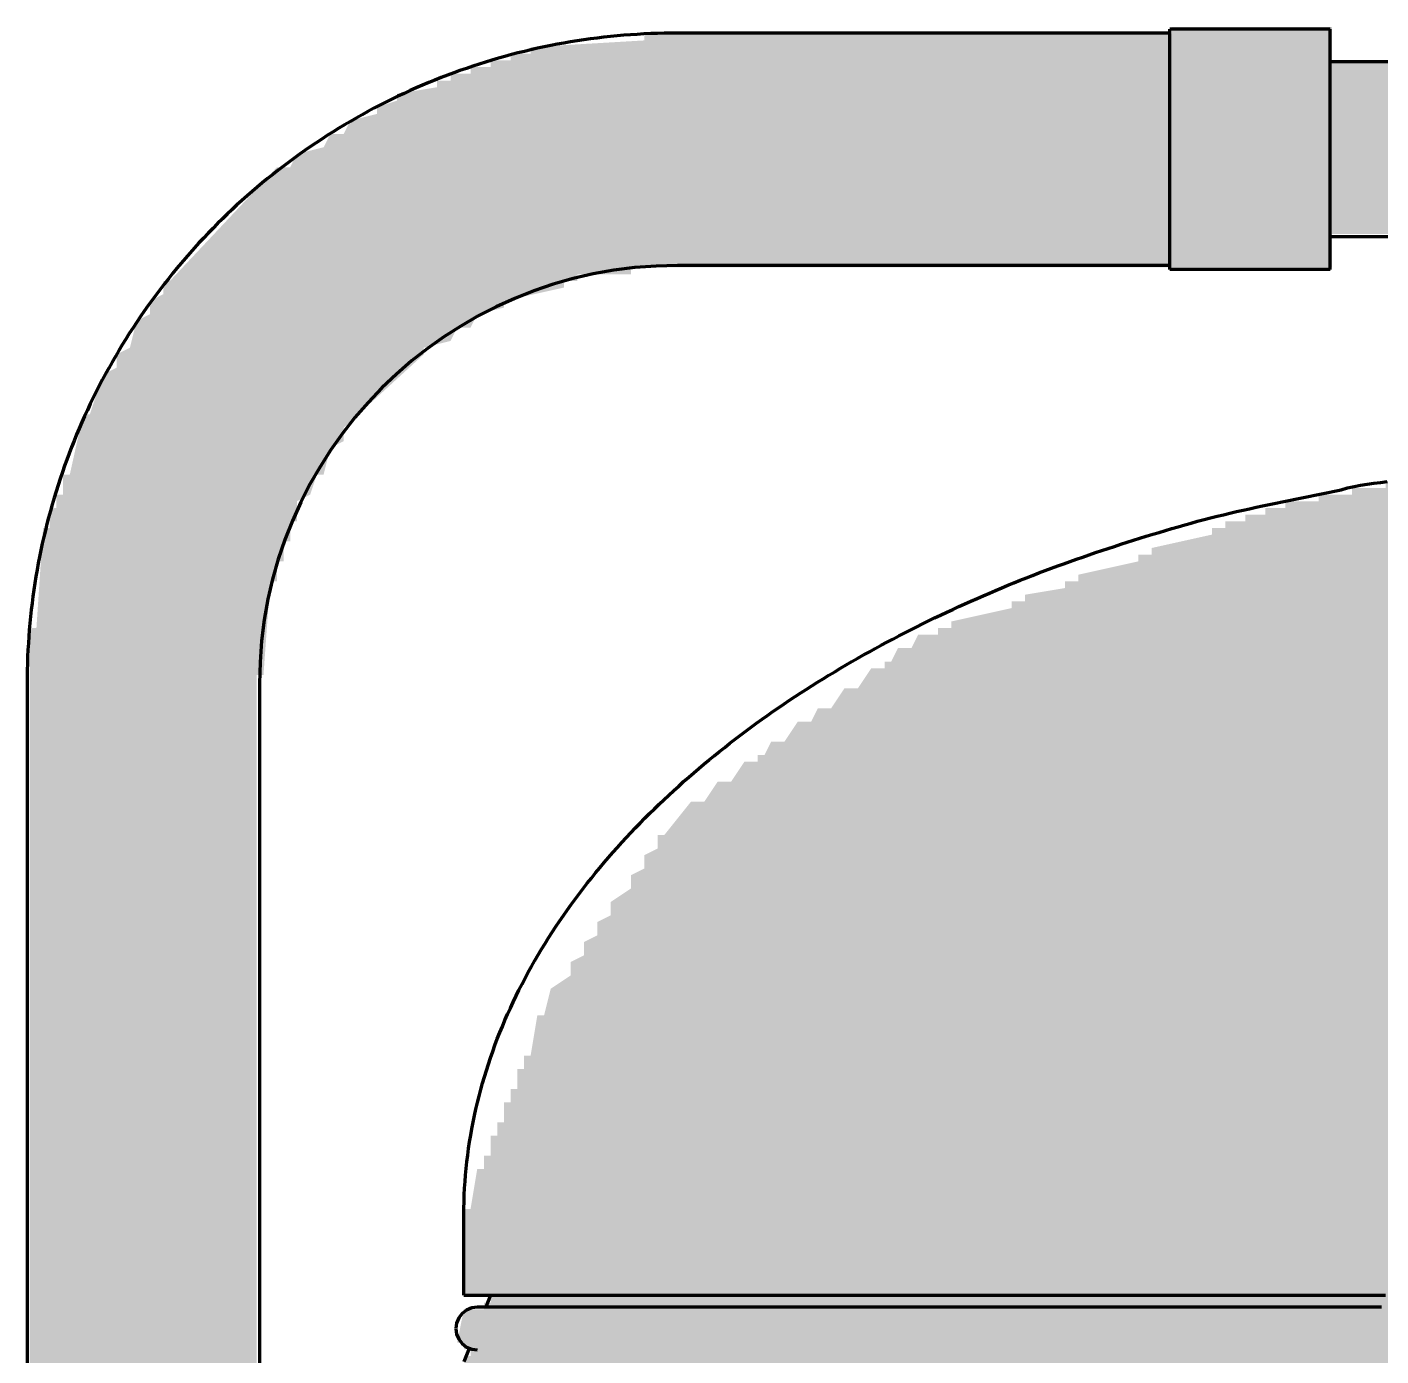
# Model space of a CAD drawing. Header units: millimetres. Extents: x 0 to 2208, y 0 to 420.
# Drawn here: x 1982.06 to 2002.33, y 325.5 to 345.4 of the extents above; entities that cross this region are included whole.
import ezdxf

# ---------------------------------------------------------------- set-up
doc = ezdxf.new("R2010")
doc.units = ezdxf.units.MM
doc.layers.add('01-VISIBLE', color=7, linetype='CONTINUOUS', lineweight=70)
doc.layers.add('13-GRAFICA', color=30, linetype='CONTINUOUS', lineweight=18)

msp = doc.modelspace()

# ---------------------------------------------------------------- hatches: boundary and pattern name
at = {"layer": '13-GRAFICA', "true_color": 0x202020}
h = msp.add_hatch(color=7, dxfattribs=at)
h.dxf.hatch_style = 1
h.paths.add_polyline_path([(1982.098, 323), (1982.098, 336.4), (1982.198, 336.4), (1982.298, 337.9), (1982.398, 337.9), (1982.398, 338.2), (1982.498, 338.2), (1982.498, 338.4), (1982.598, 338.4), (1982.598, 338.7), (1982.698, 338.7), (1982.898, 339.6), (1982.998, 339.6), (1983.198, 340.2), (1983.398, 340.3), (1983.398, 340.5), (1983.598, 340.6), (1983.698, 341), (1983.898, 341.1), (1983.898, 341.3), (1984.098, 341.4), (1984.098, 341.6), (1984.198, 341.6), (1985.798, 343.3), (1985.998, 343.3), (1986.098, 343.5), (1986.498, 343.6), (1986.598, 343.8), (1986.798, 343.8), (1986.898, 344), (1987.298, 344.1), (1987.298, 344.2), (1987.598, 344.3), (1987.598, 344.4), (1988.198, 344.5), (1988.198, 344.6), (1988.398, 344.6), (1988.398, 344.7), (1988.698, 344.7), (1988.698, 344.8), (1988.998, 344.8), (1988.998, 344.9), (1989.298, 344.9), (1989.298, 345), (1989.598, 345), (1989.598, 345.1), (1991.298, 345.2), (1991.298, 345.3), (1999.198, 345.3), (1999.198, 341.8), (1991.098, 341.8), (1991.098, 341.7), (1990.298, 341.7), (1990.298, 341.6), (1990.098, 341.6), (1990.098, 341.5), (1989.198, 341.3), (1989.198, 341.2), (1988.798, 341.1), (1988.698, 340.9), (1988.498, 340.9), (1988.398, 340.7), (1987.998, 340.6), (1987.998, 340.5), (1986.798, 339.4), (1986.798, 339.2), (1986.598, 339.1), (1986.498, 338.7), (1986.398, 338.7), (1986.298, 338.4), (1986.098, 338.3), (1986.098, 338), (1985.998, 338), (1985.998, 337.7), (1985.898, 337.7), (1985.898, 337.4), (1985.798, 337.4), (1985.798, 337.1), (1985.698, 337.1), (1985.598, 335.7), (1985.498, 335.7), (1985.498, 323)])
at = {"layer": '13-GRAFICA', "true_color": 0xcba23e}
h = msp.add_hatch(color=7, dxfattribs=at)
h.dxf.hatch_style = 1
h.paths.add_polyline_path([(1999.198, 341.8), (1999.198, 345.4), (2001.598, 345.4), (2001.598, 341.8)])
h = msp.add_hatch(color=7, dxfattribs=at)
h.dxf.hatch_style = 1
h.paths.add_polyline_path([(2001.598, 344.9), (2003.298, 344.9), (2003.298, 344.6), (2003.198, 344.6), (2003.198, 343.1), (2003.298, 343.1), (2003.298, 342.7), (2003.398, 342.7), (2003.398, 342.4), (2003.498, 342.4), (2003.498, 342.3), (2001.598, 342.3)])
at = {"layer": '13-GRAFICA', "true_color": 0xb21820}
h = msp.add_hatch(color=7, dxfattribs=at)
h.dxf.hatch_style = 1
h.paths.add_polyline_path([(1988.598, 326.4), (1988.598, 327.7), (1988.698, 327.7), (1988.798, 328.3), (1988.898, 328.3), (1988.898, 328.5), (1988.998, 328.5), (1988.998, 328.8), (1989.098, 328.8), (1989.098, 329), (1989.198, 329), (1989.198, 329.3), (1989.298, 329.3), (1989.298, 329.5), (1989.398, 329.5), (1989.398, 329.8), (1989.498, 329.8), (1989.498, 330), (1989.598, 330), (1989.698, 330.6), (1989.798, 330.6), (1989.898, 331), (1990.198, 331.2), (1990.198, 331.4), (1990.398, 331.5), (1990.398, 331.7), (1990.598, 331.8), (1990.598, 332), (1990.798, 332.1), (1990.798, 332.3), (1991.098, 332.5), (1991.098, 332.7), (1991.298, 332.8), (1991.298, 333), (1991.498, 333.1), (1991.498, 333.3), (1991.598, 333.3), (1991.998, 333.8), (1992.198, 333.8), (1992.398, 334.1), (1992.598, 334.1), (1992.798, 334.4), (1992.998, 334.4), (1992.998, 334.5), (1993.098, 334.5), (1993.198, 334.7), (1993.398, 334.7), (1993.598, 335), (1993.798, 335), (1993.898, 335.2), (1994.098, 335.2), (1994.298, 335.5), (1994.498, 335.5), (1994.698, 335.8), (1994.898, 335.8), (1994.898, 335.9), (1994.998, 335.9), (1995.098, 336.1), (1995.298, 336.1), (1995.398, 336.3), (1995.698, 336.3), (1995.698, 336.4), (1995.898, 336.4), (1995.898, 336.5), (1996.798, 336.7), (1996.798, 336.8), (1996.998, 336.8), (1996.998, 336.9), (1997.598, 337), (1997.598, 337.1), (1997.798, 337.1), (1997.798, 337.2), (1998.698, 337.4), (1998.698, 337.5), (1998.898, 337.5), (1998.898, 337.6), (1999.798, 337.8), (1999.798, 337.9), (1999.998, 337.9), (1999.998, 338), (2000.298, 338), (2000.298, 338.1), (2000.598, 338.1), (2000.598, 338.2), (2000.898, 338.2), (2000.898, 338.3), (2001.398, 338.3), (2001.398, 338.4), (2001.898, 338.4), (2001.898, 338.5), (2002.398, 338.5), (2002.398, 338.6), (2011.098, 338.6), (2011.098, 338.5), (2011.698, 338.5), (2011.698, 338.4), (2012.798, 338.3), (2012.798, 338.2), (2013.598, 338.1), (2013.598, 338), (2013.898, 338), (2013.898, 337.9), (2014.698, 337.8), (2014.698, 337.7), (2014.998, 337.7), (2014.998, 337.6), (2015.398, 337.6), (2015.398, 337.5), (2015.898, 337.4), (2015.898, 337.3), (2016.098, 337.3), (2016.098, 337.2), (2016.298, 337.2), (2016.298, 337.1), (2016.598, 337.1), (2016.598, 337), (2016.798, 337), (2016.798, 336.9), (2016.998, 336.9), (2016.998, 336.8), (2017.298, 336.8), (2017.298, 336.7), (2017.498, 336.7), (2017.498, 336.6), (2017.698, 336.6), (2017.698, 336.5), (2017.998, 336.5), (2017.998, 336.4), (2018.198, 336.4), (2018.198, 336.3), (2018.798, 336.1), (2018.898, 335.9), (2019.298, 335.8), (2019.298, 335.7), (2019.598, 335.6), (2019.698, 335.4), (2020.098, 335.3), (2020.198, 335.1), (2020.598, 335), (2021.098, 334.4), (2021.298, 334.4), (2021.798, 333.8), (2021.998, 333.8), (2021.998, 333.7), (2022.498, 333.3), (2022.498, 333.1), (2022.998, 332.7), (2022.998, 332.5), (2023.398, 332.2), (2023.498, 331.8), (2023.698, 331.7), (2023.798, 331.3), (2023.998, 331.2), (2023.998, 331), (2024.098, 331), (2024.098, 330.8), (2024.198, 330.8), (2024.198, 330.5), (2024.298, 330.5), (2024.298, 330.3), (2024.398, 330.3), (2024.398, 330), (2024.498, 330), (2024.498, 329.7), (2024.598, 329.7), (2024.598, 329.4), (2024.698, 329.4), (2024.798, 328), (2024.898, 328), (2024.898, 326.4)])
h = msp.add_hatch(color=7, dxfattribs=at)
h.dxf.hatch_style = 1
h.paths.add_polyline_path([(2024.498, 326.4), (2024.598, 326.2), (1988.898, 326.2), (1988.898, 326.3), (1988.998, 326.3), (1988.998, 326.4)])
h = msp.add_hatch(color=7, dxfattribs=at)
h.dxf.hatch_style = 1
h.paths.add_polyline_path([(2024.998, 326.1), (2024.998, 325.7), (2024.898, 325.7), (2024.898, 325.6), (1988.598, 325.6), (1988.598, 325.7), (1988.498, 325.7), (1988.598, 326.2), (2024.898, 326.2), (2024.898, 326.1)])
h = msp.add_hatch(color=7, dxfattribs=at)
h.dxf.hatch_style = 1
h.paths.add_polyline_path([(1988.698, 325.5), (1988.698, 325.6), (2024.798, 325.6), (2024.798, 325.5), (2024.898, 325.5), (2024.898, 284.2), (2024.798, 284.2), (2024.798, 306.7), (2007.098, 306.7), (2007.098, 325.2), (2006.398, 325.2), (2006.398, 306.7), (1988.698, 306.7), (1988.698, 284.2), (1988.598, 284.2), (1988.598, 325.5)])

# ---------------------------------------------------------------- linework, layer by layer
at = {"layer": '01-VISIBLE'}
for p, q in [((1999.168, 345.31), (1991.798, 345.31)), ((2001.568, 345.37), (1999.168, 345.37)), ((2003.148, 344.88), (2001.568, 344.88)), ((2003.348, 342.26), (2001.568, 342.26)), ((1999.168, 341.83), (1991.798, 341.83)), ((2001.568, 341.77), (1999.168, 341.77)), ((1982.058, 335.57), (1982.058, 322.96)), ((1985.538, 335.57), (1985.538, 322.96)), ((1988.598, 326.412), (1988.598, 327.612)), ((1988.998, 326.412), (1988.926, 326.232)), ((1988.679, 325.615), (1988.598, 325.412))]:
    msp.add_line(p, q, dxfattribs=at)
for points in [[(1991.798, 345.31), (1991.697, 345.309), (1991.597, 345.308), (1991.496, 345.305), (1991.395, 345.302), (1991.295, 345.297), (1991.194, 345.291), (1991.094, 345.285), (1990.994, 345.277), (1990.893, 345.268), (1990.793, 345.258), (1990.693, 345.247), (1990.593, 345.235), (1990.493, 345.222), (1990.394, 345.208), (1990.294, 345.193), (1990.195, 345.177), (1990.096, 345.16), (1989.997, 345.142), (1989.898, 345.123), (1989.799, 345.103), (1989.701, 345.082), (1989.603, 345.059), (1989.505, 345.036), (1989.407, 345.012), (1989.31, 344.987), (1989.212, 344.961), (1989.115, 344.933), (1989.019, 344.905), (1988.923, 344.876), (1988.826, 344.846), (1988.731, 344.814), (1988.635, 344.782), (1988.54, 344.749), (1988.446, 344.715), (1988.351, 344.68), (1988.257, 344.644), (1988.164, 344.607), (1988.071, 344.569), (1987.978, 344.53), (1987.885, 344.49), (1987.794, 344.449), (1987.702, 344.407), (1987.611, 344.364), (1987.52, 344.32), (1987.43, 344.276), (1987.34, 344.23), (1987.251, 344.184), (1987.162, 344.136), (1987.074, 344.088), (1986.986, 344.038), (1986.899, 343.988), (1986.812, 343.937), (1986.726, 343.885), (1986.64, 343.832), (1986.555, 343.779), (1986.471, 343.724), (1986.387, 343.669), (1986.303, 343.612), (1986.221, 343.555), (1986.138, 343.497), (1986.057, 343.438), (1985.976, 343.378), (1985.895, 343.318), (1985.816, 343.256), (1985.736, 343.194), (1985.658, 343.131), (1985.58, 343.067), (1985.503, 343.002), (1985.427, 342.937), (1985.351, 342.871), (1985.276, 342.804), (1985.201, 342.736), (1985.128, 342.667), (1985.055, 342.598), (1984.982, 342.528), (1984.911, 342.457), (1984.84, 342.386), (1984.77, 342.313), (1984.701, 342.24), (1984.632, 342.167), (1984.564, 342.092), (1984.497, 342.017), (1984.431, 341.941), (1984.366, 341.865), (1984.301, 341.788), (1984.237, 341.71), (1984.174, 341.632), (1984.112, 341.552), (1984.05, 341.473), (1983.99, 341.392), (1983.93, 341.311), (1983.871, 341.23), (1983.813, 341.147), (1983.756, 341.065), (1983.699, 340.981), (1983.644, 340.897), (1983.589, 340.813), (1983.536, 340.728), (1983.483, 340.642), (1983.431, 340.556), (1983.38, 340.469), (1983.33, 340.382), (1983.28, 340.294), (1983.232, 340.206), (1983.184, 340.117), (1983.138, 340.028), (1983.092, 339.938), (1983.048, 339.848), (1983.004, 339.757), (1982.961, 339.666), (1982.919, 339.574), (1982.878, 339.483), (1982.838, 339.39), (1982.799, 339.297), (1982.761, 339.204), (1982.724, 339.111), (1982.688, 339.017), (1982.653, 338.922), (1982.619, 338.828), (1982.586, 338.733), (1982.554, 338.637), (1982.522, 338.542), (1982.492, 338.445), (1982.463, 338.349), (1982.435, 338.253), (1982.407, 338.156), (1982.381, 338.058), (1982.356, 337.961), (1982.332, 337.863), (1982.309, 337.765), (1982.286, 337.667), (1982.265, 337.569), (1982.245, 337.47), (1982.226, 337.371), (1982.208, 337.272), (1982.191, 337.173), (1982.175, 337.074), (1982.16, 336.974), (1982.146, 336.875), (1982.133, 336.775), (1982.121, 336.675), (1982.11, 336.575), (1982.1, 336.475), (1982.091, 336.374), (1982.083, 336.274), (1982.077, 336.174), (1982.071, 336.073), (1982.066, 335.973), (1982.063, 335.872), (1982.06, 335.771), (1982.059, 335.671), (1982.058, 335.57)], [(1999.168, 341.77), (1999.168, 341.87), (1999.168, 341.97), (1999.168, 342.07), (1999.168, 342.17), (1999.168, 342.27), (1999.168, 342.37), (1999.168, 342.47), (1999.168, 342.57), (1999.168, 342.67), (1999.168, 342.77), (1999.168, 342.87), (1999.168, 342.97), (1999.168, 343.07), (1999.168, 343.17), (1999.168, 343.27), (1999.168, 343.37), (1999.168, 343.47), (1999.168, 343.57), (1999.168, 343.67), (1999.168, 343.77), (1999.168, 343.87), (1999.168, 343.97), (1999.168, 344.07), (1999.168, 344.17), (1999.168, 344.27), (1999.168, 344.37), (1999.168, 344.47), (1999.168, 344.57), (1999.168, 344.67), (1999.168, 344.77), (1999.168, 344.87), (1999.168, 344.97), (1999.168, 345.07), (1999.168, 345.17), (1999.168, 345.27), (1999.168, 345.37)], [(2001.568, 341.77), (2001.568, 341.87), (2001.568, 341.97), (2001.568, 342.07), (2001.568, 342.17), (2001.568, 342.27), (2001.568, 342.37), (2001.568, 342.47), (2001.568, 342.57), (2001.568, 342.67), (2001.568, 342.77), (2001.568, 342.87), (2001.568, 342.97), (2001.568, 343.07), (2001.568, 343.17), (2001.568, 343.27), (2001.568, 343.37), (2001.568, 343.47), (2001.568, 343.57), (2001.568, 343.67), (2001.568, 343.77), (2001.568, 343.87), (2001.568, 343.97), (2001.568, 344.07), (2001.568, 344.17), (2001.568, 344.27), (2001.568, 344.37), (2001.568, 344.47), (2001.568, 344.57), (2001.568, 344.67), (2001.568, 344.77), (2001.568, 344.87), (2001.568, 344.97), (2001.568, 345.07), (2001.568, 345.17), (2001.568, 345.27), (2001.568, 345.37)], [(1988.598, 327.612), (1988.599, 327.712), (1988.601, 327.812), (1988.604, 327.912), (1988.609, 328.012), (1988.615, 328.112), (1988.623, 328.211), (1988.633, 328.311), (1988.643, 328.41), (1988.655, 328.51), (1988.669, 328.609), (1988.683, 328.708), (1988.7, 328.806), (1988.717, 328.905), (1988.736, 329.003), (1988.756, 329.101), (1988.778, 329.199), (1988.801, 329.296), (1988.825, 329.393), (1988.851, 329.49), (1988.877, 329.586), (1988.905, 329.682), (1988.935, 329.778), (1988.965, 329.873), (1988.997, 329.968), (1989.03, 330.062), (1989.064, 330.156), (1989.099, 330.25), (1989.136, 330.343), (1989.174, 330.436), (1989.213, 330.528), (1989.253, 330.62), (1989.294, 330.711), (1989.336, 330.801), (1989.379, 330.892), (1989.423, 330.981), (1989.469, 331.07), (1989.515, 331.159), (1989.563, 331.247), (1989.611, 331.335), (1989.66, 331.422), (1989.711, 331.508), (1989.762, 331.594), (1989.814, 331.679), (1989.867, 331.764), (1989.922, 331.848), (1989.976, 331.931), (1990.032, 332.014), (1990.089, 332.097), (1990.146, 332.179), (1990.205, 332.26), (1990.264, 332.341), (1990.324, 332.421), (1990.384, 332.5), (1990.446, 332.579), (1990.508, 332.658), (1990.571, 332.735), (1990.634, 332.813), (1990.699, 332.889), (1990.764, 332.965), (1990.829, 333.04), (1990.896, 333.115), (1990.963, 333.19), (1991.031, 333.263), (1991.099, 333.336), (1991.168, 333.409), (1991.237, 333.48), (1991.308, 333.552), (1991.378, 333.622), (1991.45, 333.693), (1991.522, 333.762), (1991.594, 333.831), (1991.667, 333.899), (1991.74, 333.967), (1991.815, 334.035), (1991.889, 334.101), (1991.964, 334.167), (1992.04, 334.233), (1992.116, 334.298), (1992.192, 334.362), (1992.269, 334.426), (1992.347, 334.489), (1992.424, 334.552), (1992.503, 334.614), (1992.582, 334.676), (1992.661, 334.737), (1992.74, 334.798), (1992.82, 334.858), (1992.901, 334.917), (1992.981, 334.976), (1993.063, 335.035), (1993.144, 335.093), (1993.226, 335.15), (1993.308, 335.207), (1993.391, 335.263), (1993.474, 335.319), (1993.557, 335.374), (1993.641, 335.429), (1993.725, 335.483), (1993.81, 335.537), (1993.894, 335.59), (1993.979, 335.643), (1994.065, 335.695), (1994.15, 335.747), (1994.236, 335.798), (1994.322, 335.849), (1994.409, 335.899), (1994.495, 335.949), (1994.583, 335.998), (1994.67, 336.047), (1994.757, 336.095), (1994.845, 336.143), (1994.933, 336.19), (1995.022, 336.237), (1995.11, 336.283), (1995.199, 336.329), (1995.288, 336.375), (1995.378, 336.42), (1995.467, 336.464), (1995.557, 336.508), (1995.647, 336.552), (1995.737, 336.595), (1995.828, 336.638), (1995.918, 336.68), (1996.009, 336.722), (1996.1, 336.763), (1996.191, 336.804), (1996.283, 336.845), (1996.375, 336.885), (1996.466, 336.924), (1996.558, 336.964), (1996.651, 337.003), (1996.743, 337.041), (1996.835, 337.079), (1996.928, 337.116), (1997.021, 337.153), (1997.114, 337.189), (1997.208, 337.226), (1997.301, 337.261), (1997.395, 337.296), (1997.489, 337.331), (1997.583, 337.365), (1997.677, 337.399), (1997.771, 337.432), (1997.865, 337.465), (1997.96, 337.498), (1998.055, 337.53), (1998.149, 337.562), (1998.244, 337.593), (1998.339, 337.624), (1998.435, 337.655), (1998.53, 337.686), (1998.625, 337.716), (1998.721, 337.746), (1998.816, 337.776), (1998.912, 337.805), (1999.007, 337.834), (1999.103, 337.863), (1999.199, 337.892), (1999.295, 337.919), (1999.391, 337.947), (1999.488, 337.974), (1999.584, 338), (1999.681, 338.025), (1999.778, 338.05), (1999.875, 338.075), (1999.972, 338.098), (2000.069, 338.121), (2000.167, 338.144), (2000.264, 338.166), (2000.362, 338.188), (2000.46, 338.209), (2000.557, 338.23), (2000.655, 338.25), (2000.753, 338.27), (2000.851, 338.29), (2000.949, 338.31), (2001.047, 338.33), (2001.145, 338.349), (2001.243, 338.369), (2001.341, 338.389), (2001.439, 338.409), (2001.537, 338.429), (2001.635, 338.45), (2001.733, 338.472), (2001.829, 338.499), (2001.926, 338.523), (2002.025, 338.541), (2002.123, 338.556), (2002.222, 338.57), (2002.322, 338.583), (2002.421, 338.596)], [(1988.598, 326.412), (1988.698, 326.412), (1988.798, 326.412), (1988.898, 326.412), (1988.998, 326.412), (1989.098, 326.412), (1989.198, 326.412), (1989.298, 326.412), (1989.398, 326.412), (1989.498, 326.412), (1989.598, 326.412), (1989.698, 326.412), (1989.798, 326.412), (1989.898, 326.412), (1989.998, 326.412), (1990.098, 326.412), (1990.198, 326.412), (1990.298, 326.412), (1990.398, 326.412), (1990.498, 326.412), (1990.598, 326.412), (1990.698, 326.412), (1990.798, 326.412), (1990.898, 326.412), (1990.998, 326.412), (1991.098, 326.412), (1991.198, 326.412), (1991.298, 326.412), (1991.398, 326.412), (1991.498, 326.412), (1991.598, 326.412), (1991.698, 326.412), (1991.798, 326.412), (1991.898, 326.412), (1991.998, 326.412), (1992.098, 326.412), (1992.198, 326.412), (1992.298, 326.412), (1992.398, 326.412), (1992.498, 326.412), (1992.598, 326.412), (1992.698, 326.412), (1992.798, 326.412), (1992.898, 326.412), (1992.998, 326.412), (1993.098, 326.412), (1993.198, 326.412), (1993.298, 326.412), (1993.398, 326.412), (1993.498, 326.412), (1993.598, 326.412), (1993.698, 326.412), (1993.798, 326.412), (1993.898, 326.412), (1993.998, 326.412), (1994.098, 326.412), (1994.198, 326.412), (1994.298, 326.412), (1994.398, 326.412), (1994.498, 326.412), (1994.598, 326.412), (1994.698, 326.412), (1994.798, 326.412), (1994.898, 326.412), (1994.998, 326.412), (1995.098, 326.412), (1995.198, 326.412), (1995.298, 326.412), (1995.398, 326.412), (1995.498, 326.412), (1995.598, 326.412), (1995.698, 326.412), (1995.798, 326.412), (1995.898, 326.412), (1995.998, 326.412), (1996.098, 326.412), (1996.198, 326.412), (1996.298, 326.412), (1996.398, 326.412), (1996.498, 326.412), (1996.598, 326.412), (1996.698, 326.412), (1996.798, 326.412), (1996.898, 326.412), (1996.998, 326.412), (1997.098, 326.412), (1997.198, 326.412), (1997.298, 326.412), (1997.398, 326.412), (1997.498, 326.412), (1997.598, 326.412), (1997.698, 326.412), (1997.798, 326.412), (1997.898, 326.412), (1997.998, 326.412), (1998.098, 326.412), (1998.198, 326.412), (1998.298, 326.412), (1998.398, 326.412), (1998.498, 326.412), (1998.598, 326.412), (1998.698, 326.412), (1998.798, 326.412), (1998.898, 326.412), (1998.998, 326.412), (1999.098, 326.412), (1999.198, 326.412), (1999.298, 326.412), (1999.398, 326.412), (1999.498, 326.412), (1999.598, 326.412), (1999.698, 326.412), (1999.798, 326.412), (1999.898, 326.412), (1999.998, 326.412), (2000.098, 326.412), (2000.198, 326.412), (2000.298, 326.412), (2000.398, 326.412), (2000.498, 326.412), (2000.598, 326.412), (2000.698, 326.412), (2000.798, 326.412), (2000.898, 326.412), (2000.998, 326.412), (2001.098, 326.412), (2001.198, 326.412), (2001.298, 326.412), (2001.398, 326.412), (2001.498, 326.412), (2001.598, 326.412), (2001.698, 326.412), (2001.798, 326.412), (2001.898, 326.412), (2001.998, 326.412), (2002.098, 326.412), (2002.198, 326.412), (2002.298, 326.412), (2002.398, 326.412)], [(1988.798, 326.232), (1988.715, 326.221), (1988.638, 326.189), (1988.572, 326.138), (1988.521, 326.072), (1988.489, 325.995), (1988.478, 325.912)], [(1988.926, 326.232), (1988.905, 326.232), (1988.883, 326.232), (1988.862, 326.232), (1988.841, 326.232), (1988.819, 326.232), (1988.798, 326.232)], [(2002.336, 326.232), (2002.235, 326.232), (2002.135, 326.232), (2002.035, 326.232), (2001.935, 326.232), (2001.834, 326.232), (2001.734, 326.232), (2001.634, 326.232), (2001.533, 326.232), (2001.433, 326.232), (2001.333, 326.232), (2001.233, 326.232), (2001.132, 326.232), (2001.032, 326.232), (2000.932, 326.232), (2000.832, 326.232), (2000.731, 326.232), (2000.631, 326.232), (2000.531, 326.232), (2000.43, 326.232), (2000.33, 326.232), (2000.23, 326.232), (2000.13, 326.232), (2000.029, 326.232), (1999.929, 326.232), (1999.829, 326.232), (1999.728, 326.232), (1999.628, 326.232), (1999.528, 326.232), (1999.428, 326.232), (1999.327, 326.232), (1999.227, 326.232), (1999.127, 326.232), (1999.026, 326.232), (1998.926, 326.232), (1998.826, 326.232), (1998.726, 326.232), (1998.625, 326.232), (1998.525, 326.232), (1998.425, 326.232), (1998.325, 326.232), (1998.224, 326.232), (1998.124, 326.232), (1998.024, 326.232), (1997.923, 326.232), (1997.823, 326.232), (1997.723, 326.232), (1997.623, 326.232), (1997.522, 326.232), (1997.422, 326.232), (1997.322, 326.232), (1997.221, 326.232), (1997.121, 326.232), (1997.021, 326.232), (1996.921, 326.232), (1996.82, 326.232), (1996.72, 326.232), (1996.62, 326.232), (1996.52, 326.232), (1996.419, 326.232), (1996.319, 326.232), (1996.219, 326.232), (1996.118, 326.232), (1996.018, 326.232), (1995.918, 326.232), (1995.818, 326.232), (1995.717, 326.232), (1995.617, 326.232), (1995.517, 326.232), (1995.416, 326.232), (1995.316, 326.232), (1995.216, 326.232), (1995.116, 326.232), (1995.015, 326.232), (1994.915, 326.232), (1994.815, 326.232), (1994.714, 326.232), (1994.614, 326.232), (1994.514, 326.232), (1994.414, 326.232), (1994.313, 326.232), (1994.213, 326.232), (1994.113, 326.232), (1994.013, 326.232), (1993.912, 326.232), (1993.812, 326.232), (1993.712, 326.232), (1993.611, 326.232), (1993.511, 326.232), (1993.411, 326.232), (1993.311, 326.232), (1993.21, 326.232), (1993.11, 326.232), (1993.01, 326.232), (1992.909, 326.232), (1992.809, 326.232), (1992.709, 326.232), (1992.609, 326.232), (1992.508, 326.232), (1992.408, 326.232), (1992.308, 326.232), (1992.207, 326.232), (1992.107, 326.232), (1992.007, 326.232), (1991.907, 326.232), (1991.806, 326.232), (1991.706, 326.232), (1991.606, 326.232), (1991.506, 326.232), (1991.405, 326.232), (1991.305, 326.232), (1991.205, 326.232), (1991.104, 326.232), (1991.004, 326.232), (1990.904, 326.232), (1990.804, 326.232), (1990.703, 326.232), (1990.603, 326.232), (1990.503, 326.232), (1990.402, 326.232), (1990.302, 326.232), (1990.202, 326.232), (1990.102, 326.232), (1990.001, 326.232), (1989.901, 326.232), (1989.801, 326.232), (1989.701, 326.232), (1989.6, 326.232), (1989.5, 326.232), (1989.4, 326.232), (1989.299, 326.232), (1989.199, 326.232), (1989.099, 326.232), (1988.999, 326.232), (1988.898, 326.232), (1988.798, 326.232)], [(1988.478, 325.912), (1988.489, 325.829), (1988.521, 325.752), (1988.572, 325.686), (1988.638, 325.635), (1988.715, 325.603), (1988.798, 325.592)]]:
    msp.add_lwpolyline(points, dxfattribs=at)
msp.add_arc((1991.798, 335.57), 6.26, 90, 180, dxfattribs=at)

doc.saveas('drawing.dxf')
